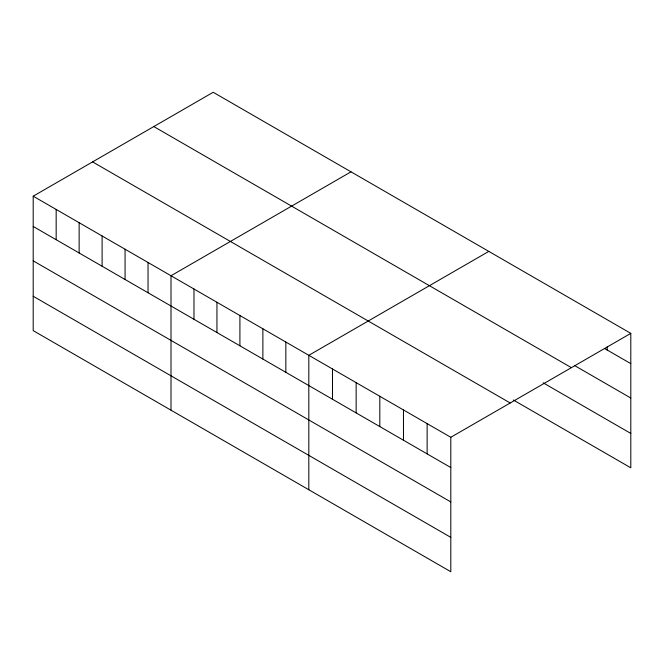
<?xml version="1.0" encoding="UTF-8"?>
<svg xmlns="http://www.w3.org/2000/svg" width="664" height="664" viewBox="0 0 664 664"><rect width="100%" height="100%" fill="white"/><g stroke="black" fill="none" stroke-linecap="round" stroke-linejoin="round"><path stroke-width="1" d="M33.2 196.187L450.806 437.286L450.806 571.729L33.2 330.63L33.2 196.187L213.194 92.271L630.8 333.369L630.8 467.813L513.355 400.002M351.007 171.827L171.005 275.751L171.005 410.194M488.812 251.39L308.818 355.315L308.818 489.758M450.806 437.286L630.8 333.369M604.506 348.459L630.8 363.64M574.709 365.632L630.8 398.018M153.799 126.558L571.397 367.665M543.152 382.829L630.8 433.434M92.603 161.892L510.201 402.998M33.2 226.457L450.806 467.556M33.2 260.836L450.806 501.934M33.2 296.252L450.806 537.359M607.137 346.948L607.137 349.978M427.135 423.624L427.135 453.894M403.471 409.962L403.471 440.232M379.808 396.3L379.808 426.57M356.145 382.638L356.145 412.908M332.481 368.976L332.481 399.247M285.852 342.051L285.852 372.321M262.878 328.796L262.878 359.058M239.911 315.533L239.911 345.803M216.945 302.269L216.945 332.539M193.979 289.014L193.979 319.284M148.039 262.488L148.039 292.758M125.073 249.232L125.073 279.502M102.107 235.969L102.107 266.239M79.132 222.706L79.132 252.976M56.166 209.45L56.166 239.721"/></g></svg>
